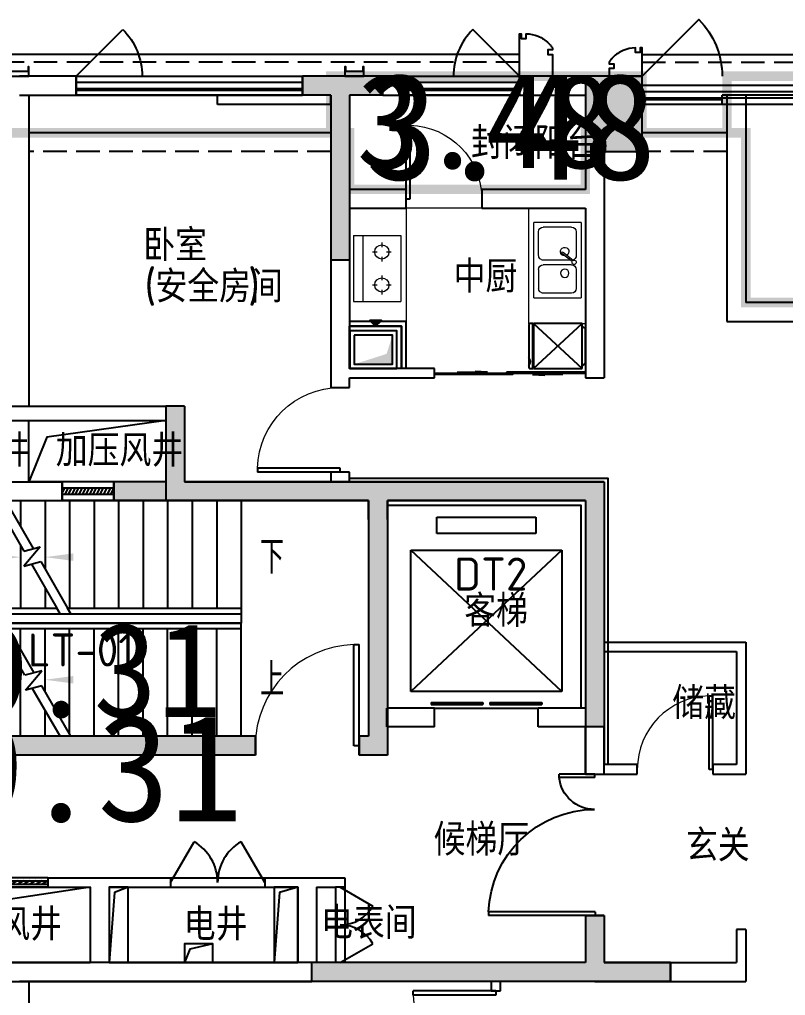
# Model space of a CAD drawing. Extents: x 512858 to 514372, y -232486 to -231710.
# Drawn here: x 513208.44 to 513216.56, y -232339.61 to -232329.26 of the extents above; entities that cross this region are included whole.
import ezdxf

# ---------------------------------------------------------------- set-up
doc = ezdxf.new("R2010")
doc.units = 0
doc.header["$LTSCALE"] = 1000
for name, pattern in [('__DASH', [0.35, 0.25, -0.1]), ('B1+B2户型(2#185报审版）-2$0$__DASH', [0.35, 0.25, -0.1]), ('B1+B2户型(2#185报审版）-2$0$DASH', [0.35, 0.25, -0.1]), ('DASH', [0.35, 0.25, -0.1])]:
    doc.linetypes.add(name, pattern=pattern)
doc.layers.get('0').update_dxf_attribs({"color": 252})
for name, color, linetype in [('$面积结果', 7, 'Continuous'), ('0-铝板', 253, 'Continuous'), ('1#HXT-15-27F$0$A-ANNO-50-SYMB', 253, 'Continuous'), ('1#HXT-15-27F$0$A-ANNO-50-TXT', 253, 'Continuous'), ('1#HXT-15-27F$0$A-DOOR', 253, 'Continuous'), ('1#HXT-15-27F$0$A-FIRE-DOOR', 253, 'Continuous'), ('1#HXT-15-27F$0$A-HOLE-E', 253, 'Continuous'), ('1#HXT-15-27F$0$A-PATT-COLU', 253, 'Continuous'), ('1#HXT-15-27F$0$A-STAIR', 253, 'Continuous'), ('1#HXT-15-27F$0$A-STR-CONC-B', 253, 'Continuous'), ('1#HXT-15-27F$0$A-WALL-S', 253, 'Continuous'), ('1#HXT-15-27F$0$A-WINDOW', 253, 'Continuous'), ('6#-造型-1F（实施版）金属型材-METAL-S', 253, 'Continuous'), ('A-ANNO-100-TXT', 252, 'Continuous'), ('A-METAL-E', 253, 'Continuous'), ('A-WALL-S', 252, 'Continuous'), ('B1+B2户型(2#185报审版）-2$0$$0$AA-排烟道', 253, 'Continuous'), ('B1+B2户型(2#185报审版）-2$0$A-DOOR', 253, 'Continuous'), ('B1+B2户型(2#185报审版）-2$0$A-FIRE-DOOR', 253, 'Continuous'), ('B1+B2户型(2#185报审版）-2$0$A-HOLE-E', 253, 'Continuous'), ('B1+B2户型(2#185报审版）-2$0$A-PART-S', 253, 'Continuous'), ('B1+B2户型(2#185报审版）-2$0$A-PATT-COLU', 253, 'Continuous'), ('B1+B2户型(2#185报审版）-2$0$A-STR-CONC-B', 253, 'Continuous'), ('B1+B2户型(2#185报审版）-2$0$A-STR-CONC-C', 253, 'Continuous'), ('B1+B2户型(2#185报审版）-2$0$A-STR-CONC-E', 253, 'Continuous'), ('B1+B2户型(2#185报审版）-2$0$A-STR-CONC-H', 253, 'Continuous'), ('B1+B2户型(2#185报审版）-2$0$A-WALL-S', 253, 'Continuous'), ('B1+B2户型(2#185报审版）-2$0$A-WINDOW', 253, 'Continuous'), ('B1+B2户型(2#185报审版）-2$0$FURN', 253, 'Continuous'), ('B1+B2户型(2#185报审版）-2$0$ICDA方案_活动家具', 253, 'Continuous'), ('B1+B2户型(2#185报审版）-2$0$WALL', 253, 'Continuous'), ('PUB_HATCH', 252, 'Continuous')]:
    doc.layers.add(name, color=color, linetype=linetype)
for name, color, linetype, lineweight in [('B1+B2户型(2#185报审版）-2$0$AE-FURN-MOVE', 253, 'Continuous', 20), ('面积-计容-住宅-0.5', 1, 'Continuous', 0), ('面积-计容-住宅-1', 1, 'Continuous', 0)]:
    doc.layers.add(name, color=color, linetype=linetype, lineweight=lineweight)
doc.styles.add('1#HXT-15-27F$0$STANDARD', font='GBENOR', dxfattribs={"bigfont": 'GBCBIG'})
doc.styles.add('dw', font='simhei.ttf')
doc.styles.add('TYDG_02', font='TSSDENG.shx', dxfattribs={"width": 0.8, "bigfont": 'hztxt.shx'})

# ---------------------------------------------------------------- blocks, each defined once
blk = doc.blocks.new('1新176wz14')
at = {"layer": 'A-ANNO-100-TXT', "style": 'TYDG_02'}
for s, height, p in [('封闭阳台', 337.6, (-141470, -1319249, 0)), ('卧室', 337.6, (-144945, -1320333)), ('中厨', 337.6, (-141655, -1320665)), ('(', 350, (-144933, -1320771)), ('安全房间', 337.6, (-144816, -1320771)), (')', 350, (-143833, -1320771)), ('加压风井', 337.6, (-147500, -1322510)), ('加压风井', 337.6, (-145873, -1322510)), ('DT2', 350, (-141651, -1323825)), ('客梯', 337.6, (-141542, -1324210)), ('LT-01', 350, (-146169, -1324630)), ('储藏', 337.6, (-139336, -1325189, 0)), ('候梯厅', 337.6, (-141867, -1326636)), ('玄关', 337.6, (-139192, -1326698)), ('风井', 337.6, (-146484, -1327536)), ('电井', 337.6, (-144516, -1327536)), ('电表间', 337.6, (-143060, -1327519, 0))]:
    blk.add_text(s, height=height, dxfattribs=at).set_placement(p)
blk = doc.blocks.new('1新173qjoijgwjirwj')
at = {"layer": '6#-造型-1F（实施版）金属型材-METAL-S', "color": 61}
blk.add_lwpolyline([(1777640, -392129), (1777640, -392149), (1777590, -392149), (1777590, -392199), (1777640, -392199), (1777640, -392429), (1777290, -392429), (1777290, -391979), (1777310, -391979), (1777310, -392029), (1777360, -392029), (1777360, -391979, -0.097374), (1777489, -392006, -0.097374), (1777598, -392079, -0.024265), (1777620, -392103, -0.024265), (1777640, -392129), (1777640, -392149)], format="xyb", dxfattribs=at)
blk.add_lwpolyline([(1778240, -392429), (1778590, -392429), (1778590, -392129), (1778570, -392129), (1778570, -392179), (1778520, -392179), (1778520, -392129, 0.097374), (1778391, -392156, 0.097374), (1778282, -392229, 0.024265), (1778260, -392253, 0.024265), (1778240, -392279), (1778240, -392299), (1778290, -392299), (1778290, -392349), (1778240, -392349)], format="xyb", close=True, dxfattribs=at)
at = {"layer": '6#-造型-1F（实施版）金属型材-METAL-S'}
blk.add_lwpolyline([(1777290, -392199), (1756460, -392199, 0.414213), (1756260, -392399), (1756260, -399309)], format="xyb", dxfattribs=at)
blk.add_lwpolyline([(1778590, -392199), (1787490, -392199), (1787490, -392351), (1787490, -392351)], dxfattribs=at)
at = {"layer": '6#-造型-1F（实施版）金属型材-METAL-S', "color": 61, "linetype": '__DASH'}
blk.add_lwpolyline([(1777290, -392279), (1756460, -392279, 0.414213), (1756340, -392399), (1756340, -399309)], format="xyb", dxfattribs=at)
blk.add_lwpolyline([(1778590, -392279), (1787490, -392279)], dxfattribs=at)
blk = doc.blocks.new('1新172jwqoiwjg')
at = {"layer": '6#-造型-1F（实施版）金属型材-METAL-S', "color": 130}
for points in [[(1772090, -392429), (1772090, -392329), (1772080, -392329), (1772080, -392379), (1771900, -392379), (1771900, -392329), (1771890, -392329), (1771890, -392429), (1772090, -392429)], [(1775640, -392430), (1775640, -392330), (1775630, -392330), (1775630, -392380), (1775450, -392380), (1775450, -392330), (1775440, -392330), (1775440, -392430), (1775640, -392430)]]:
    blk.add_lwpolyline(points, dxfattribs=at)
blk = doc.blocks.new('1新90A$C799B250F')
at = {"layer": '0-铝板', "color": 2}
for name in ['1新173qjoijgwjirwj', '1新172jwqoiwjg']:
    blk.add_blockref(name, (-1756590, 406829, 0), dxfattribs=at)
blk = doc.blocks.new('1新160bcq14-27')
at = {"layer": 'A-METAL-E', "elevation": 0}
for points in [[(18200, 5850), (15800, 5850)], [(18200, 5800), (15800, 5800)], [(20500, 5850), (19300, 5850)], [(20500, 5800), (19300, 5800)], [(22650, 5750), (21800, 5750)], [(22650, 5700), (21800, 5700)]]:
    blk.add_lwpolyline(points, dxfattribs=at)
at = {"layer": 'A-WALL-S'}
for p, q in [((18500, 5800), (17300, 5800)), ((17300, 5700), (17300, 5800)), ((18500, 5700), (18500, 5800)), ((24150, 5800), (22650, 5800)), ((22650, 5700), (22650, 5800)), ((18500, 5700), (17300, 5700)), ((24150, 5700), (22650, 5700))]:
    blk.add_line(p, q, dxfattribs=at)
blk = doc.blocks.new('1新111B1+B2户型(2#185报审版）-2$0$$0$SFEFFSEFSEFESFS')
at = {"layer": 'B1+B2户型(2#185报审版）-2$0$$0$AA-排烟道'}
blk.add_hatch(color=254, dxfattribs=at).paths.add_polyline_path([(220387, 75509), (220327, 75570), (220327, 75448)])
at = {"layer": 'B1+B2户型(2#185报审版）-2$0$$0$AA-排烟道', "color": 254}
for points in [[(220437, 75235), (220837, 75235), (220837, 75735), (220437, 75735)], [(220483, 75280), (220792, 75280), (220792, 75689), (220483, 75689)]]:
    blk.add_lwpolyline(points, close=True, dxfattribs=at)
blk.add_lwpolyline([(220387, 75509), (220327, 75570), (220327, 75448), (220387, 75509)], dxfattribs=at)
blk.add_solid([(220483, 75689), (220682, 75625), (220792, 75689), (220792, 75280)], dxfattribs=at)
at = {"layer": 'B1+B2户型(2#185报审版）-2$0$A-HOLE-E', "ltscale": 0.5}
blk.add_lwpolyline([(220837, 75784), (220837, 75234), (220387, 75234), (220387, 75784)], close=True, dxfattribs=at)
blk = doc.blocks.new('1新113B1+B2户型(2#185报审版）-2$0$$DorLib2D$00000114')
at = {"color": 0}
blk.add_line((0.5, 0), (-0.207, 0.707), dxfattribs=at)
blk.add_arc((0.5, 0), 1, 135, 180, dxfattribs=at)
blk = doc.blocks.new('1新120B1+B2户型(2#185报审版）-2$0$6986586658665A-Kitchen-4')
at = {"layer": 'B1+B2户型(2#185报审版）-2$0$AE-FURN-MOVE'}
for p, q in [((-400, -500), (-400, 0)), ((400, 0), (-400, 0)), ((400, 0), (400, -500)), ((-350, -100), (-350, -400)), ((-100, -50), (-300, -50)), ((-50, -100), (-50, -400)), ((-16, -94), (67, -201)), ((-4, -84), (79, -191)), ((300, -50), (50, -50)), ((350, -100), (350, -400)), ((0, -115), (0, -400)), ((-400, -500), (400, -500)), ((-100, -450), (-300, -450)), ((50, -450), (300, -450))]:
    blk.add_line(p, q, dxfattribs=at)
for centre, major_axis, start_param, end_param in [((-300, -100), (0, 50), 0.000591, 1.571387), ((-100, -100), (0, 50), 4.711798, 6.282594), ((-23, -73), (-0.2, 22.5), 4.156064, 9.712232), ((50, -100), (0, 50), -0.000202, 1.373206), ((300, -100), (0, 50), 4.711798, 6.282594), ((-140, -173), (0, 45), 4.711392, 10.994577), ((90, -173), (0.1, 45), 1.556657, 7.383522), ((77, -201), (0, 10), 1.588727, 6.019143), ((-300, -400), (0, 50), 1.570205, 3.141002), ((-100, -400), (0, 50), 3.142184, 4.71298), ((50, -400), (0, 50), 1.570205, 3.141002), ((300, -400), (0, 50), 3.142184, 4.71298)]:
    blk.add_ellipse(centre, major_axis=major_axis, ratio=1, start_param=start_param, end_param=end_param, dxfattribs=at)
blk = doc.blocks.new('1新119B1+B2户型(2#185报审版）-2$0$6986586658665A-Kitchen-1')
at = {"layer": 'B1+B2户型(2#185报审版）-2$0$AE-FURN-MOVE'}
for p, q in [((-350, 0), (350, 0)), ((-350, -500), (-350, 0)), ((350, -500), (350, 0)), ((-175, -150), (-175, -100)), ((175, -150), (175, -100)), ((-275, -200), (-225, -200)), ((-125, -200), (-75, -200)), ((75, -200), (125, -200)), ((225, -200), (275, -200)), ((-175, -300), (-175, -250)), ((175, -300), (175, -250)), ((-350, -400), (350, -400)), ((-350, -500), (350, -500))]:
    blk.add_line(p, q, dxfattribs=at)
for centre in [(-175, -200), (175, -200)]:
    blk.add_circle(centre, 75, dxfattribs=at)
blk = doc.blocks.new('1新122B1+B2户型(2#185报审版）-2$0$A$C75447C14')
at = {"layer": 'B1+B2户型(2#185报审版）-2$0$ICDA方案_活动家具'}
for p, q in [((-238, 559), (-238, 588)), ((237, 559), (-238, 559)), ((-238, 35), (-238, 551)), ((-238, 551), (237, 551)), ((237, 551), (-238, 35)), ((-238, 551), (237, 35)), ((-225, 600), (225, 600)), ((237, 588), (237, 559)), ((237, 588), (237, 559)), ((237, 551), (237, 35)), ((237, 551), (237, 35)), ((237, 35), (-238, 35)), ((-185, 0), (-205, 35)), ((185, 0), (-185, 0)), ((205, 35), (185, 0))]:
    blk.add_line(p, q, dxfattribs=at)
at = {"layer": 'B1+B2户型(2#185报审版）-2$0$ICDA方案_活动家具', "extrusion": (4.4081e-39, -1.44111e-29, -1)}
for centre, major_axis, start_param, end_param in [((-225, 588), (8.61, -8.61), 2.356194, 3.926991), ((165, 655), (50.2, -50.2), 0.10668, 1.464116)]:
    blk.add_ellipse(centre, major_axis=major_axis, ratio=1, start_param=start_param, end_param=end_param, dxfattribs=at)
at = {"layer": 'B1+B2户型(2#185报审版）-2$0$ICDA方案_活动家具', "extrusion": (4.40811e-39, -1.44111e-29, -1)}
blk.add_ellipse((225, 588), major_axis=(-8.61, -8.61), ratio=1, start_param=2.356194, end_param=3.926991, dxfattribs=at)
blk = doc.blocks.new('1新116B1+B2户型(2#185报审版）-2$0$$WINLIB2D$00000001')
at = {"color": 0}
for points in [[(-0.5, 0.5), (-0.5, -0.5)], [(-0.5, 0.5), (0.5, 0.5)], [(0.5, -0.5), (0.5, 0.5)], [(0.5, 0.1667), (-0.5, 0.1667)], [(0.5, -0.1667), (-0.5, -0.1667)], [(-0.5, -0.5), (0.5, -0.5)]]:
    blk.add_lwpolyline(points, dxfattribs=at)
blk = doc.blocks.new('1新112B1+B2户型(2#185报审版）-2$0$$DorLib2D$00000001')
for p, q in [((0.45, 0.975), (0.5, 0.975)), ((0.45, 0), (0.45, 0.975)), ((0.5, 0), (0.5, 0.975)), ((0.5, 0), (0.45, 0))]:
    blk.add_line(p, q)
at = {"lineweight": 13}
blk.add_arc((0.475, 0), 0.975, 91.4693, 180, dxfattribs=at)
blk = doc.blocks.new('1新114B1+B2户型(2#185报审版）-2$0$$DorLib2D$00000131')
at = {"color": 0, "linetype": 'Continuous'}
for p, q in [((0.15, 0.125), (0.2319, 0.1973)), ((0.2319, 0.1973), (0.2319, 0.125)), ((-0.5, 0.125), (-0.5, 0)), ((0.0192, 0.125), (-0.5, 0.125)), ((0.0192, 0), (0.0192, 0.125)), ((0.35, 0.125), (0.15, 0.125)), ((-0.5, 0), (0.0192, 0)), ((-0.024, 0), (0.5, 0)), ((-0.024, -0.125), (-0.024, 0)), ((0.5, 0), (0.5, -0.125)), ((-0.35, -0.125), (-0.15, -0.125)), ((-0.2319, -0.1973), (-0.2319, -0.125)), ((-0.15, -0.125), (-0.2319, -0.1973)), ((0.5, -0.125), (-0.024, -0.125))]:
    blk.add_line(p, q, dxfattribs=at)
blk = doc.blocks.new('1新115B1+B2户型(2#185报审版）-2$0$$DorLib2D$00000225')
at = {"color": 0}
for p, q in [((0.475, -0.0014), (0.475, 0.7521)), ((0.475, 0.7521), (0.5, 0.7521)), ((0.5, -0.0014), (0.5, 0.7521)), ((-0.5, 0), (-0.5, 0.252)), ((-0.475, 0.252), (-0.5, 0.252)), ((-0.475, 0), (-0.475, 0.252)), ((-0.475, 0), (-0.5, 0)), ((0.475, -0.0014), (0.5, -0.0014))]:
    blk.add_line(p, q, dxfattribs=at)
for centre, radius, start, end in [((0.5046, -0.0019), 0.7546, 92.24927, 179.72377), ((-0.5008, 0.0026), 0.2508, 359.78987, 84.09744)]:
    blk.add_arc(centre, radius, start, end, dxfattribs=at)
blk = doc.blocks.new('1新159_FZH')
blk.add_lwpolyline([(-0.5, -0.5), (0.5, -0.5), (0.5, 0.5), (-0.5, 0.5)], close=True)
at = {"layer": 'PUB_HATCH'}
blk.add_solid([(-0.5, -0.5), (0.5, -0.5), (-0.5, 0.5), (0.5, 0.5)], dxfattribs=at)
blk = doc.blocks.new('1新110B1+B2户型(2#185报审版）-2')
at = {"layer": 'B1+B2户型(2#185报审版）-2$0$A-PATT-COLU'}
for points in [[(-142857, -995104), (-142857, -994971), (-143257, -994971), (-143257, -995171), (-142957, -995171)], [(-142407, -994971), (-142857, -994971), (-142857, -995104), (-142757, -995171), (-142407, -995171)], [(-142857, -995104), (-142957, -995171), (-142957, -996921), (-142757, -996921), (-142757, -995171)], [(-144707, -998471), (-144707, -999471), (-144507, -999271), (-144507, -998471)], [(-144507, -999271), (-144707, -999471), (-142857, -999471), (-142857, -999271)], [(-142857, -999271), (-142857, -999471), (-142557, -999471), (-142457, -999404), (-142457, -999271)], [(-142457, -999404), (-142357, -999471), (-140257, -999471), (-140057, -999271), (-142457, -999271)], [(-140057, -999271), (-140257, -999471), (-140257, -1001071), (-140057, -1001071)], [(-142557, -999671), (-142357, -999671), (-142357, -999471), (-142457, -999404), (-142557, -999471)], [(-140057, -1001071), (-140257, -1001071), (-140257, -1001871), (-140057, -1001871)], [(-140257, -1003871), (-140257, -1004371), (-140157, -1004438), (-140057, -1004371), (-140057, -1003871)], [(-141257, -1004571), (-141257, -1004371), (-143157, -1004371), (-143157, -1004571)], [(-140157, -1004438), (-140257, -1004371), (-141257, -1004371), (-141257, -1004571), (-140157, -1004571)], [(-140157, -1004438), (-140157, -1004571), (-139357, -1004571), (-139357, -1004371), (-140057, -1004371)]]:
    blk.add_hatch(color=256, dxfattribs=at).paths.add_polyline_path(points)
at = {"layer": 'B1+B2户型(2#185报审版）-2$0$A-PART-S'}
for p, q in [((-145657, -994971), (-146257, -994971)), ((-145657, -995171), (-145657, -994971)), ((-143257, -994971), (-143257, -995171)), ((-142157, -994971), (-142407, -994971)), ((-142157, -995171), (-142157, -994971)), ((-140257, -994971), (-140957, -994971)), ((-140957, -994971), (-140957, -995171)), ((-146257, -995171), (-145657, -995171)), ((-142407, -995171), (-142157, -995171)), ((-140957, -995171), (-140257, -995171))]:
    blk.add_line(p, q, dxfattribs=at)
at = {"layer": 'B1+B2户型(2#185报审版）-2$0$A-STR-CONC-B'}
for p, q in [((-142857, -994971), (-143257, -994971)), ((-143257, -995171), (-143257, -994971)), ((-142407, -994971), (-142857, -994971)), ((-142407, -995171), (-142407, -994971)), ((-142957, -995171), (-143257, -995171)), ((-142957, -995171), (-142957, -996921)), ((-142757, -995171), (-142757, -996921)), ((-142407, -995171), (-142757, -995171)), ((-142757, -996921), (-142957, -996921)), ((-144707, -998471), (-144707, -999471)), ((-144507, -998471), (-144707, -998471)), ((-144507, -998471), (-144507, -999271)), ((-144507, -999271), (-142857, -999271)), ((-142857, -999271), (-142457, -999271)), ((-142457, -999271), (-140057, -999271)), ((-140057, -999271), (-140057, -1001071)), ((-144707, -999471), (-142857, -999471)), ((-142857, -999471), (-142557, -999471)), ((-142557, -999671), (-142557, -999471)), ((-142357, -999671), (-142357, -999471)), ((-142357, -999471), (-140257, -999471)), ((-140257, -999471), (-140257, -1001071)), ((-140257, -1001071), (-140257, -1001871)), ((-140057, -1001071), (-140057, -1001871)), ((-140057, -1001871), (-140257, -1001871)), ((-140257, -1003871), (-140257, -1004371)), ((-140057, -1003871), (-140257, -1003871)), ((-140057, -1003871), (-140057, -1004371)), ((-141257, -1004371), (-143157, -1004371)), ((-143157, -1004571), (-143157, -1004371)), ((-140257, -1004371), (-141257, -1004371)), ((-140057, -1004371), (-139357, -1004371)), ((-139357, -1004371), (-139357, -1004571)), ((-141257, -1004571), (-143157, -1004571)), ((-140157, -1004571), (-141257, -1004571)), ((-140157, -1004571), (-139357, -1004571))]:
    blk.add_line(p, q, dxfattribs=at)
at = {"layer": 'B1+B2户型(2#185报审版）-2$0$A-STR-CONC-E'}
for points in [[(-142957, -995571), (-146157, -995571)], [(-138757, -995571), (-139657, -995571)]]:
    blk.add_lwpolyline(points, dxfattribs=at)
at = {"layer": 'B1+B2户型(2#185报审版）-2$0$A-STR-CONC-H', "linetype": 'B1+B2户型(2#185报审版）-2$0$DASH'}
for points in [[(-142957, -995771), (-146157, -995771)], [(-138757, -995771), (-139657, -995771)]]:
    blk.add_lwpolyline(points, dxfattribs=at)
at = {"layer": 'B1+B2户型(2#185报审版）-2$0$A-WALL-S'}
for p, q in [((-140157, -995071), (-140157, -995071)), ((-146157, -995171), (-146157, -998471)), ((-138757, -995171), (-138757, -997571)), ((-138557, -995171), (-138757, -995171)), ((-138557, -995171), (-138557, -997371)), ((-140157, -995371), (-140157, -995371)), ((-140157, -995671), (-140157, -995671)), ((-140257, -995771), (-140257, -996171)), ((-140057, -995771), (-140057, -996271)), ((-142157, -996171), (-142757, -996171)), ((-142757, -996171), (-142757, -996371)), ((-142157, -996371), (-142157, -996171)), ((-140257, -996171), (-141357, -996171)), ((-141357, -996171), (-141357, -996371)), ((-140057, -996271), (-140057, -998171)), ((-142757, -996371), (-142157, -996371)), ((-141357, -996371), (-140257, -996371)), ((-140257, -996371), (-140257, -998071)), ((-142957, -996921), (-142957, -998071)), ((-142757, -996921), (-142757, -998071)), ((-136757, -997371), (-138557, -997371)), ((-138757, -997571), (-136757, -997571)), ((-141857, -998071), (-142757, -998071)), ((-141857, -998171), (-141857, -998071)), ((-140257, -998071), (-140257, -998171)), ((-142757, -998171), (-141857, -998171)), ((-140257, -998171), (-140057, -998171)), ((-146257, -998471), (-144707, -998471)), ((-146257, -998621), (-144707, -998621)), ((-140057, -1000971), (-138657, -1000971)), ((-138657, -1000971), (-138557, -1000971)), ((-138557, -1000971), (-138557, -1001071)), ((-140057, -1001071), (-138657, -1001071)), ((-138657, -1001071), (-138657, -1002271)), ((-138557, -1001071), (-138557, -1002371)), ((-138557, -1001071), (-138557, -1001071)), ((-140257, -1001871), (-140257, -1002371)), ((-140057, -1001871), (-140057, -1002271)), ((-139707, -1002271), (-140057, -1002271)), ((-139707, -1002371), (-139707, -1002271)), ((-138657, -1002271), (-138907, -1002271)), ((-138907, -1002271), (-138907, -1002371)), ((-140257, -1002371), (-140057, -1002371)), ((-140057, -1002371), (-139707, -1002371)), ((-138907, -1002371), (-138557, -1002371)), ((-140257, -1003871), (-140057, -1003871)), ((-138657, -1004021), (-138657, -1004371)), ((-138557, -1004021), (-138657, -1004021)), ((-138557, -1004021), (-138557, -1004571)), ((-143157, -1004371), (-146257, -1004371)), ((-139357, -1004371), (-138657, -1004371)), ((-143157, -1004571), (-146257, -1004571)), ((-146157, -1004571), (-146157, -1007321)), ((-141257, -1004571), (-141257, -1004671)), ((-141157, -1004671), (-141157, -1004571)), ((-139357, -1004571), (-138557, -1004571)), ((-141257, -1004671), (-141157, -1004671))]:
    blk.add_line(p, q, dxfattribs=at)
at = {"layer": 'B1+B2户型(2#185报审版）-2$0$A-WALL-S', "linetype": 'B1+B2户型(2#185报审版）-2$0$DASH'}
for p, q in [((-142957, -998071), (-142957, -998271)), ((-142757, -998271), (-142757, -998171)), ((-142957, -998271), (-142757, -998271)), ((-142757, -999171), (-142957, -999171)), ((-142957, -999171), (-142957, -999271)), ((-142757, -999271), (-142757, -999171))]:
    blk.add_line(p, q, dxfattribs=at)
at = {"layer": 'B1+B2户型(2#185报审版）-2$0$A-WINDOW'}
for p, q in [((-130857, -995071), (-139657, -995071)), ((-130924, -995138), (-139657, -995138)), ((-130990, -995204), (-139657, -995204)), ((-131057, -995271), (-139657, -995271))]:
    blk.add_line(p, q, dxfattribs=at)
at = {"layer": 'B1+B2户型(2#185报审版）-2$0$A-WINDOW', "extrusion": (0, 0, -1), "elevation": 0}
blk.add_lwpolyline([(139657, -994971), (139056, -994370, 0.198912), (138807, -994971)], format="xyb", dxfattribs=at)
at = {"layer": 'B1+B2户型(2#185报审版）-2$0$AE-FURN-MOVE'}
blk.add_lwpolyline([(-140257, -996371), (-142157, -996371), (-142157, -998071), (-142157, -998071), (-142157, -998071)], dxfattribs=at)
at = {"layer": 'B1+B2户型(2#185报审版）-2$0$AE-FURN-MOVE', "elevation": 0}
blk.add_lwpolyline([(-140257, -997596), (-140857, -997596), (-140857, -996371)], dxfattribs=at)
at = {"layer": 'B1+B2户型(2#185报审版）-2$0$AE-FURN-MOVE'}
blk.add_lwpolyline([(-142207, -998071), (-142757, -998071), (-142757, -997621), (-142207, -997621)], close=True, dxfattribs=at)
at = {"layer": 'B1+B2户型(2#185报审版）-2$0$WALL'}
for points in [[(-142157, -998071), (-142157, -997571), (-142757, -997571)], [(-142207, -998071), (-142207, -997621), (-142757, -997621)]]:
    blk.add_lwpolyline(points, dxfattribs=at)
at = {"extrusion": (-2.93874e-39, -2.8026e-45, -1), "xscale": -1, "zscale": -1, "rotation": 90}
blk.add_blockref('1新111B1+B2户型(2#185报审版）-2$0$$0$SFEFFSEFSEFESFS', (217991, -777234), dxfattribs=at)
at = {"xscale": -1, "rotation": 90}
blk.add_blockref('1新122B1+B2户型(2#185报审版）-2$0$A$C75447C14', (-140257, -997833, 0), dxfattribs=at)
at = {"layer": 'B1+B2户型(2#185报审版）-2$0$A-DOOR', "linetype": 'B1+B2户型(2#185报审版）-2$0$__DASH', "xscale": -800, "yscale": 800, "zscale": 200, "rotation": 5.13085e-11}
blk.add_blockref('1新112B1+B2户型(2#185报审版）-2$0$$DorLib2D$00000001', (-141757, -996271), dxfattribs=at)
at = {"layer": 'B1+B2户型(2#185报审版）-2$0$A-DOOR'}
for name, p, xscale, yscale, zscale, rotation in [('1新114B1+B2户型(2#185报审版）-2$0$$DorLib2D$00000131', (-141057, -998121), -1600, 100, 100, 180), ('1新112B1+B2户型(2#185报审版）-2$0$$DorLib2D$00000001', (-142857, -998721), 900, -900, 200, 270), ('1新112B1+B2户型(2#185报审版）-2$0$$DorLib2D$00000001', (-141207, -1005121), -900, -900, 100, 269.9999999997128)]:
    blk.add_blockref(name, p, dxfattribs=dict(at, xscale=xscale, yscale=yscale, zscale=zscale, rotation=rotation))
at = {"layer": 'B1+B2户型(2#185报审版）-2$0$A-DOOR', "xscale": 800, "yscale": 800, "zscale": 100}
blk.add_blockref('1新112B1+B2户型(2#185报审版）-2$0$$DorLib2D$00000001', (-139307, -1002321), dxfattribs=at)
at = {"layer": 'B1+B2户型(2#185报审版）-2$0$A-FIRE-DOOR', "xscale": 1500, "yscale": -1500, "zscale": 200, "rotation": 270.0000000002746}
blk.add_blockref('1新115B1+B2户型(2#185报审版）-2$0$$DorLib2D$00000225', (-140157, -1003121), dxfattribs=at)
at = {"layer": 'B1+B2户型(2#185报审版）-2$0$A-STR-CONC-C', "xscale": 600, "yscale": 800.0000000116415, "zscale": 800.0000000116415}
blk.add_blockref('1新159_FZH', (-139957, -995371), dxfattribs=at)
at = {"layer": 'B1+B2户型(2#185报审版）-2$0$A-WINDOW', "linetype": 'B1+B2户型(2#185报审版）-2$0$__DASH', "yscale": 700, "zscale": -700}
for p, xscale in [((-145307, -994971), -700), ((-141307, -994971), 700)]:
    blk.add_blockref('1新113B1+B2户型(2#185报审版）-2$0$$DorLib2D$00000114', p, dxfattribs=dict(at, xscale=xscale))
at = {"layer": 'B1+B2户型(2#185报审版）-2$0$A-WINDOW', "yscale": -200, "zscale": 200, "rotation": 180}
for p, xscale in [((-144457, -995071), -2400), ((-141557, -995071), -1200)]:
    blk.add_blockref('1新116B1+B2户型(2#185报审版）-2$0$$WINLIB2D$00000001', p, dxfattribs=dict(at, xscale=xscale))
at = {"layer": 'B1+B2户型(2#185报审版）-2$0$FURN', "xscale": -1, "rotation": 270}
blk.add_blockref('1新120B1+B2户型(2#185报审版）-2$0$6986586658665A-Kitchen-4', (-140304, -996921), dxfattribs=at)
at = {"layer": 'B1+B2户型(2#185报审版）-2$0$FURN', "extrusion": (-2.93874e-39, -1.44111e-29, -1), "xscale": -1, "zscale": -1, "rotation": 90}
blk.add_blockref('1新119B1+B2户型(2#185报审版）-2$0$6986586658665A-Kitchen-1', (142216, -997010, 0), dxfattribs=at)
blk = doc.blocks.new('1新241#HXT-15-27F$0$$WINLIB2D$00000039')
at = {"color": 0}
for points in [[(-0.5, 0.5), (-0.5, -0.5)], [(0.5, 0.5), (-0.5, 0.5)], [(0.5, -0.5), (0.5, 0.5)], [(-0.5, 0.167), (0.5, 0.167)], [(-0.384, -0.167), (-0.448, 0.167)], [(-0.316, -0.167), (-0.38, 0.167)], [(-0.248, -0.167), (-0.312, 0.167)], [(-0.18, -0.167), (-0.244, 0.167)], [(-0.112, -0.167), (-0.176, 0.167)], [(-0.044, -0.167), (-0.108, 0.167)], [(0.024, -0.167), (-0.04, 0.167)], [(0.092, -0.167), (0.028, 0.167)], [(0.16, -0.167), (0.096, 0.167)], [(0.228, -0.167), (0.164, 0.167)], [(0.296, -0.167), (0.232, 0.167)], [(0.364, -0.167), (0.3, 0.167)], [(0.432, -0.167), (0.368, 0.167)], [(0.5, -0.167), (0.436, 0.167)], [(-0.452, -0.167), (-0.5, 0.084)], [(-0.5, -0.167), (0.5, -0.167)], [(0.5, -0.5), (-0.5, -0.5)]]:
    blk.add_lwpolyline(points, dxfattribs=at)
blk = doc.blocks.new('1新191#HXT-15-27F$0$$DorLib2D$00000001')
for p, q in [((0.45, 0.975), (0.5, 0.975)), ((0.45, 0), (0.45, 0.975)), ((0.5, 0), (0.5, 0.975)), ((0.5, 0), (0.45, 0))]:
    blk.add_line(p, q)
at = {"lineweight": 13}
blk.add_arc((0.475, 0), 0.975, 91.46928, 180, dxfattribs=at)
blk = doc.blocks.new('1新201#HXT-15-27F$0$$DorLib2D$00000127')
at = {"color": 0}
for points in [[(-0.5333, 0.7949), (-0.5333, 0.6904)], [(-0.0333, 0.7949), (-0.5333, 0.7949)], [(-0.0333, 0.7949), (-0.0333, 0.6904)], [(0.5333, 0.7949), (0.0333, 0.7949)], [(0.0333, 0.7949), (0.0333, 0.6904)], [(0.5333, 0.7949), (0.5333, 0.6904)], [(-0.0333, 0.6904), (-0.5333, 0.6904)], [(0.5333, 0.6904), (0.0333, 0.6904)], [(0.5, 0.5), (-0.5, 0.5)]]:
    blk.add_lwpolyline(points, dxfattribs=at)
blk = doc.blocks.new('1新221#HXT-15-27F$0$$DorLib2D$00000231')
at = {"color": 0}
for p, q in [((-0.5, 0), (-0.25, 0.433)), ((0.5, 0), (0.25, 0.433))]:
    blk.add_line(p, q, dxfattribs=at)
for centre, start, end in [((-0.5, 0), 0, 60), ((0.5, 0), 120, 180)]:
    blk.add_arc(centre, 0.5, start, end, dxfattribs=at)
blk = doc.blocks.new('1新211#HXT-15-27F$0$$DorLib2D$00000225')
at = {"color": 0}
for p, q in [((0.475, -0.0014), (0.475, 0.7521)), ((0.475, 0.7521), (0.5, 0.7521)), ((0.5, -0.0014), (0.5, 0.7521)), ((-0.5, 0), (-0.5, 0.252)), ((-0.475, 0.252), (-0.5, 0.252)), ((-0.475, 0), (-0.475, 0.252)), ((-0.475, 0), (-0.5, 0)), ((0.475, -0.0014), (0.5, -0.0014))]:
    blk.add_line(p, q, dxfattribs=at)
for centre, radius, start, end in [((0.5046, -0.0019), 0.7546, 92.24927, 179.72377), ((-0.5008, 0.0026), 0.2508, 359.78987, 84.09744)]:
    blk.add_arc(centre, radius, start, end, dxfattribs=at)
blk = doc.blocks.new('1新181#HXT-15-27F')
at = {"layer": '1#HXT-15-27F$0$A-PATT-COLU'}
for points in [[(-144507, -998471), (-144707, -998471), (-144707, -999271), (-144607, -999338), (-144507, -999271)], [(-144607, -999338), (-144707, -999271), (-145257, -999271), (-145257, -999471), (-144607, -999471)], [(-142457, -999404), (-142457, -999271), (-144507, -999271), (-144607, -999338), (-144607, -999471), (-142557, -999471)], [(-140157, -999371), (-140057, -999271), (-142457, -999271), (-142457, -999404), (-142357, -999471), (-140257, -999471)], [(-140157, -999371), (-140257, -999471), (-140257, -1001771), (-140157, -1001771), (-140057, -1001771), (-140057, -999271)], [(-142457, -999404), (-142557, -999471), (-142557, -1001971), (-142457, -1002071), (-142357, -1002171), (-142357, -999471)], [(-140157, -1001771), (-140257, -1001771), (-140257, -1001871), (-140057, -1001871), (-140057, -1001771)], [(-143757, -1002171), (-143757, -1001971), (-148657, -1001971), (-148657, -1002171)], [(-142457, -1002071), (-142557, -1001971), (-142657, -1001971), (-142657, -1002171), (-142357, -1002171)], [(-140057, -1003871), (-140257, -1003871), (-140257, -1004371), (-140157, -1004438), (-140057, -1004371)], [(-142807, -1004471), (-142807, -1004371), (-143157, -1004371), (-143157, -1004571), (-142807, -1004571)], [(-140157, -1004438), (-140257, -1004371), (-142807, -1004371), (-142807, -1004471), (-142807, -1004571), (-140157, -1004571)], [(-139357, -1004571), (-139357, -1004371), (-140057, -1004371), (-140157, -1004438), (-140157, -1004571)]]:
    blk.add_hatch(color=256, dxfattribs=at).paths.add_polyline_path(points, flags=17)
at = {"layer": '1#HXT-15-27F$0$A-ANNO-50-SYMB'}
for points in [[(-148457, -1000071, 0, 0, 0), (-146247, -1000071, 0, 80, 0), (-146547, -1000071, 0, 0, 0)], [(-143777, -1000071, 0, 0, 0), (-145987, -1000071, 0, 80, 0), (-145687, -1000071, 0, 0, 0)], [(-148457, -1001371, 0, 0, 0), (-146247, -1001371, 0, 80, 0), (-146547, -1001371, 0, 0, 0)], [(-143777, -1001371, 0, 0, 0), (-145987, -1001371, 0, 80, 0), (-145687, -1001371, 0, 0, 0)]]:
    blk.add_lwpolyline(points, format="xyseb", dxfattribs=at)
at = {"layer": '1#HXT-15-27F$0$A-DOOR'}
for p, q in [((-144657, -1003471), (-143657, -1003471)), ((-144657, -1003571), (-143657, -1003571)), ((-142907, -1003571), (-142907, -1004371)), ((-142807, -1003571), (-142807, -1004371))]:
    blk.add_line(p, q, dxfattribs=at)
at = {"layer": '1#HXT-15-27F$0$A-HOLE-E'}
for points in [[(-146157, -998621), (-144707, -998621), (-144707, -999271), (-146157, -999271)], [(-147357, -1003571), (-145507, -1003571), (-145507, -1004371), (-147357, -1004371)], [(-145307, -1004371), (-145107, -1004371), (-145107, -1003571), (-145307, -1003571)], [(-143557, -1004371), (-143307, -1004371), (-143307, -1003571), (-143557, -1003571)], [(-144507, -1004371), (-144207, -1004371), (-144207, -1004171), (-144507, -1004171)]]:
    blk.add_lwpolyline(points, close=True, dxfattribs=at)
for points in [[(-144707, -998621), (-145967, -998800), (-146157, -999271)], [(-145507, -1003571), (-147107, -1003812), (-147357, -1004371)], [(-145107, -1003571), (-145252, -1003628), (-145307, -1004371)], [(-143307, -1003571), (-143502, -1003628), (-143557, -1004371)], [(-144207, -1004171), (-144453, -1004228), (-144507, -1004371)]]:
    blk.add_lwpolyline(points, dxfattribs=at)
at = {"layer": '1#HXT-15-27F$0$A-STAIR'}
for p, q in [((-146521, -999471), (-146212, -1000007)), ((-146406, -999471), (-143907, -999471)), ((-146406, -999471), (-146112, -999980)), ((-146247, -999471), (-146247, -999746)), ((-145987, -999471), (-145987, -1000196)), ((-145727, -999471), (-145727, -1000611)), ((-145467, -999471), (-145467, -1000611)), ((-145207, -999471), (-145207, -1000611)), ((-144947, -999471), (-144947, -1000611)), ((-144687, -999471), (-144687, -1000611)), ((-144427, -999471), (-144427, -1000611)), ((-144167, -999471), (-144167, -1000611)), ((-143907, -999471), (-143907, -1000611)), ((-141832, -999821), (-141832, -999646)), ((-141832, -999646), (-140782, -999646)), ((-140782, -999646), (-140782, -999821)), ((-140782, -999821), (-141832, -999821)), ((-146247, -999946), (-146247, -1000611)), ((-146212, -1000007), (-146040, -999960)), ((-146040, -999960), (-146212, -1000166)), ((-142107, -1001496), (-142107, -999996)), ((-142107, -999996), (-140507, -999996)), ((-140507, -999996), (-142107, -1001496)), ((-140507, -1001496), (-142107, -999996)), ((-140507, -999996), (-140507, -1001496)), ((-146212, -1000166), (-146032, -1000118)), ((-146132, -1000145), (-145863, -1000611)), ((-146032, -1000118), (-145747, -1000611)), ((-145987, -1000396), (-145987, -1000611)), ((-145828, -1000671), (-145863, -1000611)), ((-145713, -1000671), (-145747, -1000611)), ((-143907, -1000611), (-143907, -1000671)), ((-146202, -1001324), (-146486, -1000831)), ((-146102, -1001297), (-146371, -1000831)), ((-146247, -1001046), (-146247, -1000831)), ((-145987, -1001496), (-145987, -1000831)), ((-145727, -1001946), (-145727, -1000831)), ((-145467, -1001971), (-145467, -1000831)), ((-145207, -1001971), (-145207, -1000831)), ((-144947, -1001971), (-144947, -1000831)), ((-144687, -1001971), (-144687, -1000831)), ((-144427, -1001971), (-144427, -1000831)), ((-144167, -1001971), (-144167, -1000831)), ((-143907, -1000831), (-143907, -1000771)), ((-143907, -1001971), (-143907, -1000831)), ((-146247, -1001971), (-146247, -1001246)), ((-146022, -1001275), (-146202, -1001324)), ((-146194, -1001481), (-146022, -1001275)), ((-146022, -1001435), (-146194, -1001481)), ((-145828, -1001971), (-146122, -1001462)), ((-145713, -1001971), (-146022, -1001435)), ((-140507, -1001496), (-142107, -1001496)), ((-145987, -1001971), (-145987, -1001696)), ((-145828, -1001971), (-148327, -1001971)), ((-143907, -1001971), (-145713, -1001971))]:
    blk.add_line(p, q, dxfattribs=at)
for points in [[(-148327, -1000611), (-145863, -1000611)], [(-145747, -1000611), (-143907, -1000611)], [(-148327, -1000671), (-145828, -1000671)], [(-145713, -1000671), (-143907, -1000671)], [(-143907, -1000771), (-146406, -1000771)], [(-143907, -1000831), (-146371, -1000831)]]:
    blk.add_lwpolyline(points, dxfattribs=at)
at = {"layer": '1#HXT-15-27F$0$A-STR-CONC-B'}
for p, q in [((-144707, -998471), (-144707, -999271)), ((-144507, -998471), (-144707, -998471)), ((-144507, -998471), (-144507, -999271)), ((-144707, -999271), (-145257, -999271)), ((-145257, -999471), (-145257, -999271)), ((-142457, -999271), (-144507, -999271)), ((-140057, -999271), (-142457, -999271)), ((-140057, -999271), (-140057, -1001771)), ((-144607, -999471), (-145257, -999471)), ((-142557, -999471), (-144607, -999471)), ((-142557, -999471), (-142557, -1001971)), ((-142357, -999471), (-142357, -1002171)), ((-140257, -999471), (-142357, -999471)), ((-140257, -999471), (-140257, -1001771)), ((-140257, -1001771), (-140257, -1001871)), ((-140057, -1001771), (-140057, -1001871)), ((-140057, -1001871), (-140257, -1001871)), ((-143757, -1001971), (-148657, -1001971)), ((-143757, -1002171), (-143757, -1001971)), ((-142557, -1001971), (-142657, -1001971)), ((-142657, -1002171), (-142657, -1001971)), ((-143757, -1002171), (-148657, -1002171)), ((-142357, -1002171), (-142657, -1002171)), ((-140257, -1003871), (-140257, -1004371)), ((-140057, -1003871), (-140257, -1003871)), ((-140057, -1003871), (-140057, -1004371)), ((-142807, -1004371), (-143157, -1004371)), ((-143157, -1004571), (-143157, -1004371)), ((-140257, -1004371), (-142807, -1004371)), ((-139357, -1004371), (-140057, -1004371)), ((-139357, -1004571), (-139357, -1004371)), ((-142807, -1004571), (-143157, -1004571)), ((-140157, -1004571), (-142807, -1004571)), ((-139357, -1004571), (-140157, -1004571))]:
    blk.add_line(p, q, dxfattribs=at)
at = {"layer": '1#HXT-15-27F$0$A-WALL-S'}
for p, q in [((-147807, -998471), (-144707, -998471)), ((-147807, -998621), (-144707, -998621)), ((-146707, -999271), (-145807, -999271)), ((-146707, -999471), (-145807, -999471)), ((-148327, -1000671), (-143907, -1000671)), ((-143907, -1000671), (-143907, -1000771)), ((-148327, -1000771), (-143907, -1000771)), ((-141857, -1001671), (-142363, -1001671)), ((-142363, -1001871), (-142363, -1001671)), ((-140257, -1001671), (-140757, -1001671)), ((-141857, -1001871), (-142363, -1001871)), ((-140257, -1001871), (-140757, -1001871)), ((-140257, -1002371), (-140257, -1001871)), ((-140057, -1002371), (-140057, -1001871)), ((-145957, -1003471), (-145407, -1003471)), ((-145407, -1003471), (-144657, -1003471)), ((-143657, -1003471), (-143207, -1003471)), ((-143207, -1003471), (-142807, -1003471)), ((-142807, -1003471), (-142807, -1003571)), ((-145957, -1003571), (-145507, -1003571)), ((-145507, -1003571), (-145507, -1004371)), ((-145307, -1003571), (-145307, -1004371)), ((-145307, -1003571), (-144657, -1003571)), ((-143657, -1003571), (-143307, -1003571)), ((-143307, -1003571), (-143307, -1004371)), ((-143107, -1003571), (-143107, -1004371)), ((-143107, -1003571), (-142907, -1003571)), ((-140057, -1003871), (-140057, -1003871)), ((-147357, -1004371), (-145507, -1004371)), ((-145307, -1004371), (-143307, -1004371)), ((-147357, -1004571), (-145407, -1004571)), ((-145407, -1004571), (-143207, -1004571)), ((-143207, -1004571), (-143157, -1004571))]:
    blk.add_line(p, q, dxfattribs=at)
for points in [[(-145807, -999271), (-145807, -999471)], [(-145257, -999271), (-145257, -999471)], [(-141857, -1001871), (-141857, -1001671)], [(-140757, -1001871), (-140757, -1001671)], [(-143757, -1001971), (-143757, -1002171)], [(-142657, -1001971), (-142657, -1002171)], [(-140257, -1002371), (-140057, -1002371)], [(-145957, -1003471), (-145957, -1003571)], [(-144657, -1003471), (-144657, -1003571)], [(-143657, -1003471), (-143657, -1003571)], [(-142807, -1003571), (-142907, -1003571)], [(-140257, -1003871), (-140057, -1003871)], [(-142807, -1004371), (-142907, -1004371)]]:
    blk.add_lwpolyline(points, dxfattribs=at)
at = {"layer": '1#HXT-15-27F$0$A-DOOR'}
for name, p, xscale, yscale, zscale, rotation in [('1新201#HXT-15-27F$0$$DorLib2D$00000127', (-141307, -1001771), 1100, -200, 200, 180), ('1新221#HXT-15-27F$0$$DorLib2D$00000231', (-142857, -1003971), 800, 800, 100, 269.999999999986)]:
    blk.add_blockref(name, p, dxfattribs=dict(at, xscale=xscale, yscale=yscale, zscale=zscale, rotation=rotation))
at = {"layer": '1#HXT-15-27F$0$A-DOOR', "xscale": 1000, "yscale": 1000, "zscale": 100}
blk.add_blockref('1新221#HXT-15-27F$0$$DorLib2D$00000231', (-144157, -1003521), dxfattribs=at)
at = {"layer": '1#HXT-15-27F$0$A-FIRE-DOOR', "xscale": 1100, "yscale": 1100, "zscale": 200}
blk.add_blockref('1新191#HXT-15-27F$0$$DorLib2D$00000001', (-143207, -1002071), dxfattribs=at)
at = {"layer": '1#HXT-15-27F$0$A-FIRE-DOOR', "xscale": -1500, "yscale": 1500, "zscale": 200, "rotation": 90.00007304754749}
blk.add_blockref('1新211#HXT-15-27F$0$$DorLib2D$00000225', (-140157, -1003121), dxfattribs=at)
at = {"layer": '1#HXT-15-27F$0$A-WINDOW'}
for p, xscale, yscale, zscale in [((-145532, -999371), 550, -200, 200), ((-146432, -1003521), 950, -100, 100)]:
    blk.add_blockref('1新241#HXT-15-27F$0$$WINLIB2D$00000039', p, dxfattribs=dict(at, xscale=xscale, yscale=yscale, zscale=zscale))
at = {"layer": '1#HXT-15-27F$0$A-ANNO-50-TXT', "color": 7, "style": '1#HXT-15-27F$0$STANDARD'}
for s, p in [('下', (-143707, -1000246)), ('上', (-143707, -1001546))]:
    blk.add_text(s, height=353, dxfattribs=at).set_placement(p)

msp = doc.modelspace()

# ---------------------------------------------------------------- linework, layer by layer
at = {"layer": 'A-METAL-E'}
for points in [[(513211.944, -232334.123), (513214.681, -232334.123), (513214.681, -232337.16)], [(513212.344, -232334.41), (513214.394, -232334.41), (513214.394, -232336.56)]]:
    msp.add_lwpolyline(points, dxfattribs=at)
at = {"layer": '面积-计容-住宅-0.5', "linetype": 'DASH', "ltscale": 0.003, "const_width": 0.1}
for points in [[(513211.744, -232329.86), (513215.044, -232329.86), (513215.044, -232330.46), (513214.444, -232330.46), (513214.444, -232331.06), (513211.944, -232331.06), (513211.944, -232330.46), (513211.744, -232330.46)], [(513223.944, -232332.26), (513216.144, -232332.26), (513216.144, -232330.46), (513215.944, -232330.46), (513215.944, -232329.86), (513223.944, -232329.86)]]:
    msp.add_lwpolyline(points, close=True, dxfattribs=at)
at = {"layer": '面积-计容-住宅-1', "const_width": 0.1}
msp.add_lwpolyline([(513204.944, -232330.46), (513211.944, -232330.46), (513211.944, -232331.06), (513214.444, -232331.06), (513214.444, -232330.46), (513216.144, -232330.46), (513216.144, -232332.26), (513223.944, -232332.26), (513223.944, -232336.06), (513221.844, -232336.06), (513221.844, -232340.56), (513222.444, -232340.56), (513222.444, -232343.76), (513215.144, -232343.76), (513215.144, -232343.06), (513211.544, -232343.06), (513211.544, -232342.41), (513205.344, -232342.41)], dxfattribs=at)

# ---------------------------------------------------------------- block references
at = {"xscale": 0.001, "yscale": 0.001, "zscale": 0.001}
for name, p in [('1新110B1+B2户型(2#185报审版）-2', (513354.701, -231334.889)), ('1新160bcq14-27', (513193.244, -232335.86)), ('1新176wz14', (513354.701, -231011.489))]:
    msp.add_blockref(name, p, dxfattribs=at)
at = {"layer": 'A-METAL-E', "xscale": 0.001, "yscale": 0.001, "zscale": 0.001}
for name, p in [('1新90A$C799B250F', (513193.044, -232344.26)), ('1新181#HXT-15-27F', (513354.701, -231334.889))]:
    msp.add_blockref(name, p, dxfattribs=at)

# ---------------------------------------------------------------- texts
at = {"layer": '$面积结果', "color": 1, "style": 'dw'}
for s, p in [('3.48', (513212.113, -232330.958)), ('339.31', (513206.185, -232337.761))]:
    msp.add_text(s, height=1.1331, dxfattribs=at).set_placement(p)
at = {"layer": '面积-计容-住宅-0.5', "linetype": 'DASH', "ltscale": 3, "style": 'dw'}
msp.add_text('3.48', height=1, dxfattribs=at).set_placement((513212.015, -232330.835))
at = {"layer": '面积-计容-住宅-1', "style": 'dw'}
msp.add_text('339.31', height=1, dxfattribs=at).set_placement((513206.505, -232336.655))

doc.saveas('drawing.dxf')
